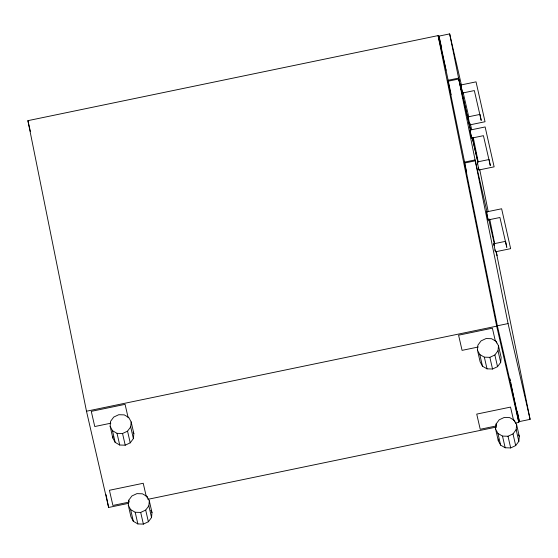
<?xml version="1.0" encoding="UTF-8"?>
<svg xmlns="http://www.w3.org/2000/svg" width="558" height="558" viewBox="0 0 558 558"><rect width="100%" height="100%" fill="white"/><g stroke="black" fill="none" stroke-linecap="round" stroke-linejoin="round"><path stroke-width="0.84" d="M110.135 426.291L110.596 421.304L113.748 417.063L118.749 414.713L124.267 414.887L128.807 417.524L131.165 421.932L133.85 433.608L133.383 438.595L130.23 442.836L125.229 445.186L119.719 445.019L115.171 442.375L112.821 437.967L110.135 426.291L112.486 430.699L115.171 442.375M112.821 437.967L112.974 436.307M133.383 438.595L130.698 426.919L131.165 421.932M128.284 505.206L128.745 500.219L131.897 495.978L136.905 493.628L142.416 493.802L146.956 496.439L149.314 500.847L151.999 512.523L151.539 517.517L148.379 521.751L143.378 524.101L137.868 523.934L133.327 521.291L130.97 516.882L128.284 505.206L130.642 509.614L133.327 521.291M151.539 517.517L148.853 505.841L149.314 500.847M477.439 350.124L477.906 345.13L481.059 340.896L486.06 338.546L491.57 338.713L496.118 341.356L498.468 345.758L501.154 357.441L500.693 362.428L497.541 366.669L492.54 369.012L487.022 368.845L482.482 366.201L480.124 361.8L477.439 350.124L479.796 354.525L482.482 366.201M500.693 362.428L498.008 350.752L498.468 345.758M495.595 429.039L496.055 424.045L499.208 419.811L504.209 417.461L509.726 417.628L514.267 420.272L516.617 424.68L519.31 436.356L518.842 441.343L515.69 445.584L510.689 447.928L505.178 447.76L500.631 445.124L498.28 440.715L495.595 429.039L497.945 433.44L500.631 445.124M498.28 440.715L498.434 439.048M518.842 441.343L516.157 429.667L516.617 424.68M112.486 430.699L117.034 433.343L122.544 433.51L127.545 431.16L130.698 426.919M130.642 509.614L135.182 512.258L140.693 512.425L145.694 510.075L148.853 505.841M479.796 354.525L484.337 357.169L489.854 357.336L494.855 354.986L498.008 350.752M497.945 433.44L502.493 436.084L508.003 436.251L513.004 433.908L516.157 429.667M128.235 503.4L108.622 507.466L86.49 411.225L27.9 120.661L438.086 35.6L446.044 70.21M451.157 94.783L438.944 36.124L449.664 33.898L461.361 84.76M447.858 80.331L458.578 78.106L470.666 130.663L458.753 78.999L448.039 81.224L466.676 172.366M469.843 124.887L468.169 116.859L479.985 114.411L481.205 120.444L474.335 90.577L462.519 93.026L460.845 85.004L476.037 81.852L485.035 121.735L469.843 124.887L469.39 122.893M478.938 169.988L477.264 161.959L489.08 159.511L490.301 165.545L483.43 135.678L471.615 138.133L469.941 130.105L485.132 126.952L494.13 166.835L478.938 169.988L478.478 167.993M464.354 162.148L475.074 159.93L487.148 212.528M495.434 251.804L493.76 243.783L505.576 241.328L506.797 247.361L499.926 217.501L488.111 219.95L486.436 211.928L501.628 208.776L510.633 248.659L495.434 251.804L494.981 249.817M497.352 325.795L508.066 323.57L530.1 419.358L519.379 421.583L497.352 325.795L464.535 163.048L475.256 160.823L508.066 323.57M86.49 411.225L496.676 326.165L518.807 422.406L515.397 423.11M110.819 423.201L94.762 426.535L91.275 411.358L125.076 404.348L128.18 417.837M478.129 347.034L462.073 350.361L458.585 335.191L492.386 328.181L495.295 340.826M128.968 502.123L112.911 505.45L109.424 490.28L143.225 483.27L146.329 496.753M496.278 425.949L480.222 429.276L476.734 414.106L510.535 407.096L513.632 420.586M147.849 499.333L496.634 427.003M518.521 434.884L519.31 436.356M133.062 432.136L133.85 433.608M150.82 510.319L151.999 512.523M463.112 92.391L468.769 116.971M470.324 123.757L471.691 129.686M460.845 85.004L462.519 93.026M468.169 116.859L468.629 118.847M472.221 137.442L477.878 162.029M472.207 137.491L477.864 162.078M469.941 130.105L471.615 138.133M477.264 161.959L477.725 163.954M488.717 219.266L494.36 243.895M496.132 251.477L530.1 419.358M486.436 211.928L488.111 219.95M493.76 243.783L494.221 245.771M438.944 36.124L441.671 47.988M496.118 341.356L496.501 343.024M514.267 420.272L514.65 421.939M494.855 354.986L497.541 366.669M513.004 433.908L515.69 445.584M489.854 357.336L492.54 369.012M508.003 436.251L510.689 447.928M484.337 357.169L487.022 368.845M502.493 436.084L505.178 447.76M496.055 424.045L496.439 425.712M146.956 496.439L147.34 498.113M127.545 431.16L130.23 442.836M145.694 510.075L148.379 521.751M122.544 433.51L125.229 445.186M140.693 512.425L143.378 524.101M117.034 433.343L119.719 445.019M135.182 512.258L137.868 523.934M128.745 500.219L129.128 501.886M27.9 120.661L30.425 131.632M473.233 137.338L478.206 161.994M479.747 169.646L488.173 211.419M489.715 219.085L494.702 243.79M496.243 251.456L497.101 255.717M449.664 33.898L458.578 78.106M458.753 78.999L475.074 159.93M517.322 411.358L519.379 421.583M510.019 378.819L510.368 380.528M510.71 382.237L518.807 422.406M438.086 35.6L496.676 326.165M106.041 494.646L108.622 507.466"/></g></svg>
